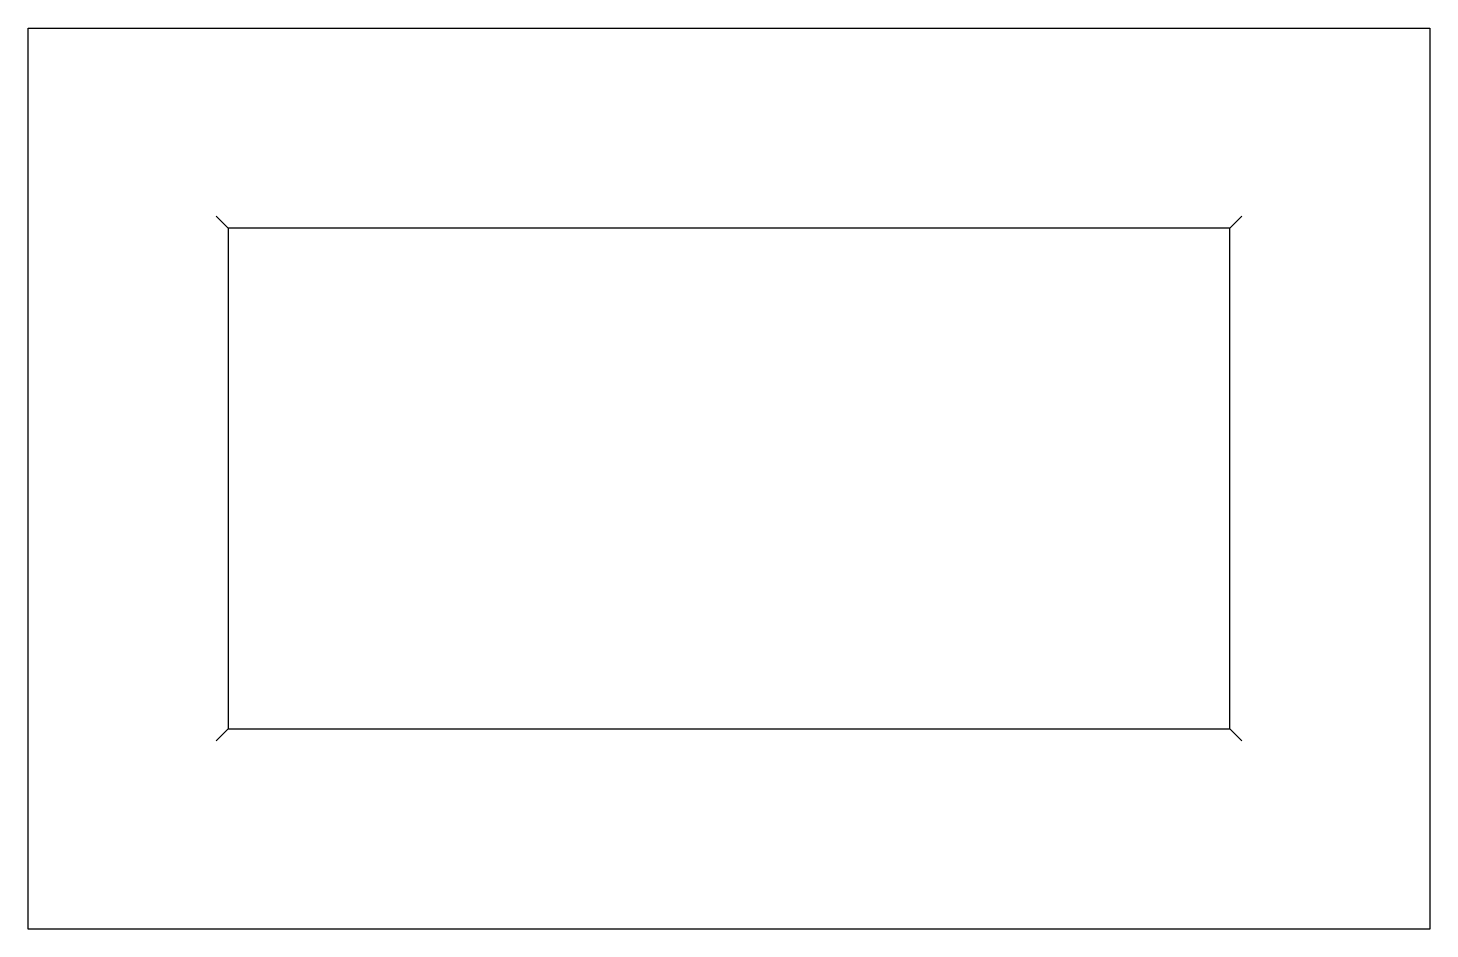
# Model space of a CAD drawing. Extents: x 0 to 140, y 207 to 297.
import ezdxf

# ---------------------------------------------------------------- set-up
doc = ezdxf.new("R2010")
doc.units = 0
doc.layers.add('LAYER_1', color=7, linetype='CONTINUOUS')

# ---------------------------------------------------------------- blocks, each defined once
blk = doc.blocks.new('BLOCK_3')
at = {"layer": 'LAYER_1', "color": 255}
blk.add_lwpolyline([(-0.05, 296.84), (139.95, 296.84), (139.95, 206.84), (-0.05, 206.84), (-0.05, 296.84)], dxfattribs=at)
blk.add_open_spline([(19.95, 276.84), (19.95, 276.84), (119.95, 276.84), (119.95, 276.84), (119.95, 276.84), (121.16, 278.05), (121.16, 278.05), (121.16, 278.05), (119.95, 276.84), (119.95, 276.84), (119.95, 276.84), (119.95, 226.84), (119.95, 226.84), (119.95, 226.84), (121.16, 225.64), (121.16, 225.64), (121.16, 225.64), (119.95, 226.84), (119.95, 226.84), (119.95, 226.84), (19.95, 226.84), (19.95, 226.84), (19.95, 226.84), (18.75, 225.64), (18.75, 225.64), (18.75, 225.64), (19.95, 226.84), (19.95, 226.84), (19.95, 226.84), (19.95, 276.84), (19.95, 276.84), (19.95, 276.84), (18.75, 278.05), (18.75, 278.05), (18.75, 278.05), (19.95, 276.84), (19.95, 276.84)], degree=3, knots=[0, 0, 0, 0, 1, 1, 1, 2, 2, 2, 3, 3, 3, 4, 4, 4, 5, 5, 5, 6, 6, 6, 7, 7, 7, 8, 8, 8, 9, 9, 9, 10, 10, 10, 11, 11, 11, 12, 12, 12, 12], dxfattribs=at)

msp = doc.modelspace()

# ---------------------------------------------------------------- block references
at = {"layer": 'LAYER_1'}
msp.add_blockref('BLOCK_3', (0, 0), dxfattribs=at)

doc.saveas('drawing.dxf')
